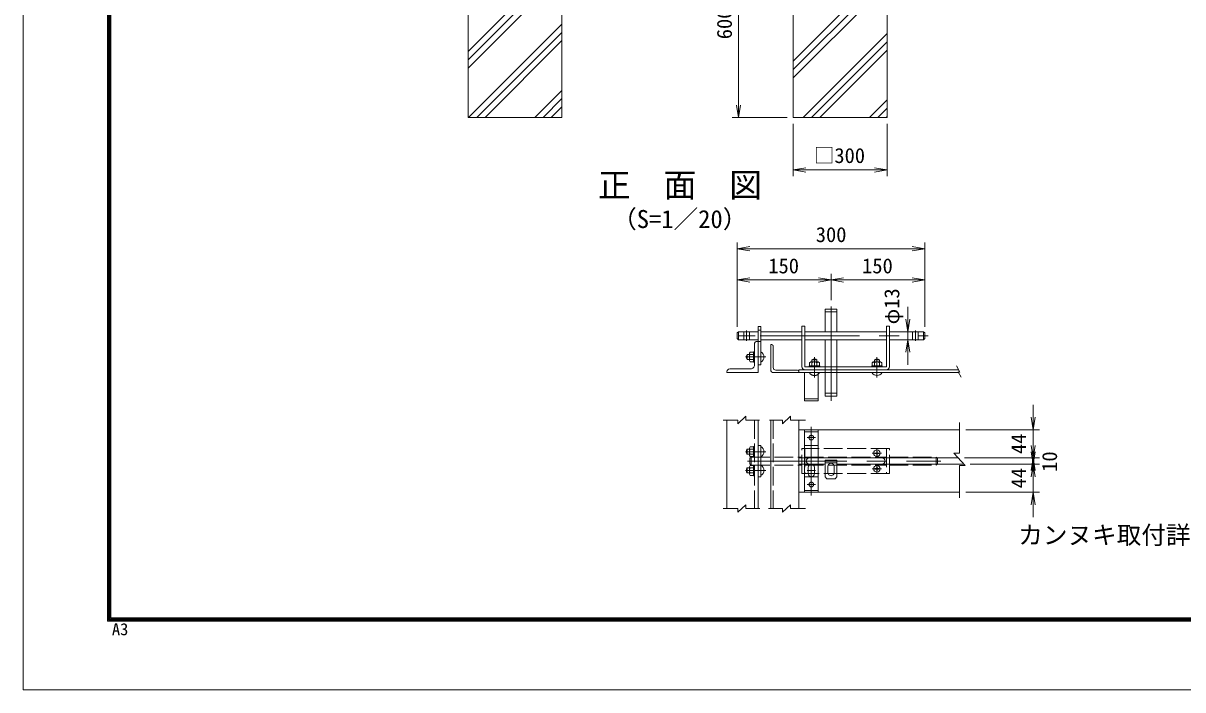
# Model space of a CAD drawing. Units: millimetres at full size, with parts at other scales. Extents: x -4200 to 4200, y -2970 to 2970.
# Drawn here: x -4200 to -491, y -2970 to -837 of the extents above; entities that cross this region are included whole.
import ezdxf
from ezdxf.enums import TextEntityAlignment as Align

# ---------------------------------------------------------------- set-up
doc = ezdxf.new("R2010")
doc.units = ezdxf.units.MM
doc.header["$LTSCALE"] = 10
doc.linetypes.add('DASHED', pattern=[7.5, 6, -1.5])
doc.linetypes.add('USER1', pattern=[50.8, 31.75, -6.35, 6.35, -6.35])
doc.layers.add('0-0_D-TTL-TXT', color=7, linetype='Continuous')
for name, color, linetype, lineweight in [('0-1_D-STR1', 1, 'Continuous', 18), ('0-2_D-BMK', 2, 'USER1', 13), ('0-3_D-STR3', 3, 'Continuous', 13), ('0-4_D-STR4', 7, 'Continuous', 18), ('0-5_D-STR-DIM', 7, 'Continuous', 13), ('0-7_0', 7, 'Continuous', 18), ('0-8_D-DCR-HCH', 7, 'Continuous', 13), ('0-B_D-TTL', 7, 'Continuous', 18)]:
    doc.layers.add(name, color=color, linetype=linetype, lineweight=lineweight)
doc.styles.add('ＭＳ ゴシック', font='')
doc.styles.get('ＭＳ ゴシック').set_extended_font_data('MS Gothic')

# ---------------------------------------------------------------- blocks, each defined once
blk = doc.blocks.new('_Open')
at = {"layer": '0-7_0'}
blk.add_line((-10, 1.667), (0, 0), dxfattribs=at)
blk.add_lwpolyline([(-10, -1.667), (0, 0), (-10, 0)], dxfattribs=at)

msp = doc.modelspace()

# ---------------------------------------------------------------- linework, layer by layer
at = {"layer": '0-1_D-STR1'}
for p, q in [((-1860.91, -1930.81), (-1860.91, -1863.81)), ((-1848.91, -1854.81), (-1851.91, -1854.81)), ((-1848.91, -1854.81), (-1848.91, -1954.81)), ((-1808.91, -1864.81), (-1808.91, -1944.81)), ((-1808.91, -1864.81), (-1806.91, -1864.81)), ((-1800.91, -1938.81), (-1800.91, -1870.81)), ((-1948.91, -1954.81), (-1948.91, -1951.81)), ((-1848.91, -1954.81), (-1948.91, -1954.81)), ((-1872.91, -1942.81), (-1939.91, -1942.81)), ((-1798.91, -1954.81), (-1718.91, -1954.81)), ((-1792.91, -1946.81), (-1724.91, -1946.81)), ((-1718.91, -1954.81), (-1718.91, -1945.81)), ((-1718.91, -1945.81), (-1207.35, -1945.81)), ((-1718.91, -1945.81), (-1207.86, -1945.81)), ((-1718.91, -1954.81), (-1207.86, -1954.81)), ((-1960.52, -2106.58), (-1914.06, -2106.58)), ((-1948.91, -2106.58), (-1948.91, -2389.91)), ((-1914.06, -2118.58), (-1888.21, -2094.58)), ((-1914.06, -2106.58), (-1914.06, -2118.58)), ((-1888.21, -2106.58), (-1888.21, -2094.58)), ((-1888.21, -2106.58), (-1844.25, -2106.58)), ((-1848.91, -2106.58), (-1848.91, -2389.91)), ((-1812.71, -2106.58), (-1771.45, -2106.58)), ((-1808.91, -2106.58), (-1808.91, -2389.91)), ((-1771.45, -2118.58), (-1745.6, -2094.58)), ((-1771.45, -2106.58), (-1771.45, -2118.58)), ((-1745.6, -2106.58), (-1745.6, -2094.58)), ((-1745.6, -2106.58), (-1697.91, -2106.58)), ((-1718.91, -2106.58), (-1718.91, -2389.91)), ((-1718.91, -2137.95), (-1204.77, -2137.95)), ((-1718.91, -2227.95), (-1208.79, -2227.95)), ((-1596.75, -2247.95), (-1190.22, -2247.95)), ((-1718.91, -2337.95), (-1204.77, -2337.95)), ((-1960.52, -2389.91), (-1914.06, -2389.91)), ((-1914.06, -2401.91), (-1888.21, -2377.91)), ((-1914.06, -2389.91), (-1914.06, -2401.91)), ((-1888.21, -2389.91), (-1888.21, -2377.91)), ((-1888.21, -2389.91), (-1843.96, -2389.91)), ((-1815.51, -2389.91), (-1771.45, -2389.91)), ((-1771.45, -2401.91), (-1745.6, -2377.91)), ((-1771.45, -2389.91), (-1771.45, -2401.91)), ((-1745.6, -2389.91), (-1745.6, -2377.91)), ((-1745.6, -2389.91), (-1697.91, -2389.91))]:
    msp.add_line(p, q, dxfattribs=at)
at = {"layer": '0-1_D-STR1', "linetype": 'DASHED'}
for p, q in [((-1860.91, -2106.58), (-1860.91, -2389.91)), ((-1800.91, -2106.58), (-1800.91, -2389.91))]:
    msp.add_line(p, q, dxfattribs=at)
at = {"layer": '0-1_D-STR1'}
for centre, radius, start, end in [((-1851.91, -1863.81), 9, 90, 180), ((-1806.91, -1870.81), 6, 0, 90), ((-1939.91, -1951.81), 9, 89.99991, 180), ((-1872.91, -1930.81), 12, 269.99992, 359.99999), ((-1798.91, -1944.81), 10, 180, 270), ((-1792.91, -1938.81), 8, 180.00001, 270.00011), ((-1724.91, -1952.81), 6, 0, 90.00011)]:
    msp.add_arc(centre, radius, start, end, dxfattribs=at)
at = {"layer": '0-2_D-BMK'}
for p, q in [((-1615.75, -1743.44), (-1615.75, -2044.91)), ((-1912.66, -1836.81), (-1858.16, -1836.81)), ((-1885.75, -1853.31), (-1885.75, -1820.32)), ((-1842.6, -1836.81), (-1305.1, -1836.81)), ((-1345.75, -1853.31), (-1345.75, -1820.32)), ((-1889.94, -1904.81), (-1824.37, -1904.81)), ((-1668.91, -1905.51), (-1668.91, -1970.51)), ((-1468.91, -1905.51), (-1468.91, -1970.51)), ((-1678.91, -2347.83), (-1678.91, -2128.07)), ((-1665.66, -2162.95), (-1692.16, -2162.95)), ((-1889.94, -2207.95), (-1824.37, -2207.95)), ((-1483.78, -2212.95), (-1454.03, -2212.95)), ((-1468.9, -2227.83), (-1468.9, -2198.07)), ((-1882.6, -2237.95), (-1265.1, -2237.95)), ((-1468.9, -2277.83), (-1468.9, -2248.07)), ((-1889.94, -2267.95), (-1824.37, -2267.95)), ((-1665.43, -2267.95), (-1692.38, -2267.95)), ((-1483.78, -2262.95), (-1454.03, -2262.95)), ((-1665.66, -2312.95), (-1692.16, -2312.95))]:
    msp.add_line(p, q, dxfattribs=at)
at = {"layer": '0-3_D-STR3'}
for p, q in [((-1634.75, -1751.81), (-1634.75, -1823.81)), ((-1634.75, -1751.81), (-1596.75, -1751.81)), ((-1596.75, -1751.81), (-1596.75, -1823.81)), ((-1848.91, -1806.81), (-1848.91, -1929.81)), ((-1839.91, -1806.81), (-1848.91, -1806.81)), ((-1839.91, -1806.81), (-1839.91, -1929.81)), ((-1708.91, -1805.81), (-1708.91, -1935.81)), ((-1699.91, -1805.81), (-1708.91, -1805.81)), ((-1699.91, -1935.81), (-1699.91, -1805.81)), ((-1437.91, -1935.81), (-1437.91, -1805.81)), ((-1437.91, -1805.81), (-1428.91, -1805.81)), ((-1428.91, -1935.81), (-1428.91, -1805.81)), ((-1915.75, -1827.81), (-1911.75, -1823.81)), ((-1915.75, -1827.81), (-1915.75, -1845.81)), ((-1915.75, -1845.81), (-1911.75, -1849.81)), ((-1911.75, -1849.81), (-1911.75, -1823.81)), ((-1911.75, -1823.81), (-1848.91, -1823.81)), ((-1911.75, -1849.81), (-1848.91, -1849.81)), ((-1839.91, -1823.81), (-1708.91, -1823.81)), ((-1839.91, -1849.81), (-1708.91, -1849.81)), ((-1699.91, -1823.81), (-1437.91, -1823.81)), ((-1699.91, -1849.81), (-1437.91, -1849.81)), ((-1634.75, -1936.81), (-1634.75, -1849.81)), ((-1596.75, -1936.81), (-1596.75, -1849.81)), ((-1428.91, -1823.81), (-1319.75, -1823.81)), ((-1428.91, -1849.81), (-1319.75, -1849.81)), ((-1319.75, -1823.81), (-1319.75, -1849.81)), ((-1319.75, -1823.81), (-1315.75, -1827.81)), ((-1315.75, -1845.81), (-1319.75, -1849.81)), ((-1315.75, -1827.81), (-1315.75, -1845.81)), ((-1864.11, -1888.01), (-1860.91, -1888.01)), ((-1864.11, -1921.61), (-1864.11, -1888.01)), ((-1860.91, -1921.61), (-1860.91, -1888.01)), ((-1884.31, -1912.81), (-1884.31, -1896.81)), ((-1876.91, -1896.81), (-1884.31, -1896.81)), ((-1876.91, -1912.81), (-1884.31, -1912.81)), ((-1876.91, -1916.57), (-1876.91, -1893.05)), ((-1874.65, -1896.81), (-1864.11, -1896.81)), ((-1874.65, -1912.81), (-1864.11, -1912.81)), ((-1864.11, -1921.61), (-1860.91, -1921.61)), ((-1680.67, -1920.81), (-1684.59, -1923.08)), ((-1684.59, -1923.08), (-1684.59, -1933.61)), ((-1657.15, -1920.81), (-1680.67, -1920.81)), ((-1676.91, -1920.81), (-1676.91, -1913.41)), ((-1660.91, -1913.41), (-1676.91, -1913.41)), ((-1676.91, -1923.08), (-1676.91, -1933.61)), ((-1660.91, -1920.81), (-1660.91, -1913.41)), ((-1660.91, -1923.08), (-1660.91, -1933.61)), ((-1657.15, -1920.81), (-1653.23, -1923.08)), ((-1653.23, -1923.08), (-1653.23, -1933.61)), ((-1476.91, -1920.81), (-1476.91, -1913.41)), ((-1476.91, -1913.41), (-1460.91, -1913.41)), ((-1476.91, -1923.08), (-1476.91, -1933.61)), ((-1460.91, -1920.81), (-1460.91, -1913.41)), ((-1460.91, -1923.08), (-1460.91, -1933.61)), ((-1839.91, -1929.81), (-1848.91, -1929.81)), ((-1700.91, -1954.81), (-1700.91, -2044.81)), ((-1438.91, -1936.81), (-1698.91, -1936.81)), ((-1685.71, -1933.61), (-1685.71, -1936.81)), ((-1652.11, -1933.61), (-1685.71, -1933.61)), ((-1652.11, -1936.81), (-1685.71, -1936.81)), ((-1656.91, -1954.81), (-1656.91, -2044.81)), ((-1652.11, -1933.61), (-1652.11, -1936.81)), ((-1634.75, -2029.81), (-1634.75, -1954.81)), ((-1596.75, -2029.81), (-1596.75, -1954.81)), ((-1485.71, -1933.61), (-1452.11, -1933.61)), ((-1452.11, -1933.61), (-1452.11, -1936.81)), ((-1596.75, -2029.81), (-1634.75, -2029.81)), ((-1700.91, -2044.81), (-1656.91, -2044.81)), ((-1656.91, -2137.95), (-1700.91, -2137.95)), ((-1700.91, -2137.95), (-1700.91, -2337.95)), ((-1656.91, -2137.95), (-1656.91, -2337.95)), ((-1848.91, -2187.95), (-1839.91, -2187.95)), ((-1839.91, -2187.95), (-1839.91, -2287.95)), ((-1475.6, -2212.22), (-1472.51, -2212.16)), ((-1475.6, -2213.73), (-1475.6, -2212.22)), ((-1475.6, -2213.68), (-1472.51, -2213.73)), ((-1470.67, -2211.18), (-1472.51, -2212.16)), ((-1470.67, -2214.71), (-1472.51, -2213.73)), ((-1470.63, -2211.15), (-1469.69, -2209.29)), ((-1470.63, -2214.75), (-1469.69, -2216.61)), ((-1469.69, -2216.61), (-1469.64, -2219.65)), ((-1469.64, -2219.65), (-1468.17, -2219.65)), ((-1469.64, -2219.65), (-1468.17, -2219.65)), ((-1468.12, -2209.29), (-1468.17, -2206.25)), ((-1468.12, -2216.61), (-1468.17, -2219.65)), ((-1467.17, -2211.15), (-1468.12, -2209.29)), ((-1467.17, -2214.75), (-1468.12, -2216.61)), ((-1467.14, -2211.18), (-1465.3, -2212.16)), ((-1467.14, -2214.71), (-1465.3, -2213.73)), ((-1462.2, -2212.22), (-1465.3, -2212.16)), ((-1462.2, -2213.68), (-1465.3, -2213.73)), ((-1462.2, -2213.68), (-1462.2, -2212.22)), ((-1718.91, -2247.95), (-1634.75, -2247.95)), ((-1688.91, -2277.95), (-1688.91, -2257.95)), ((-1668.91, -2277.95), (-1668.91, -2257.95)), ((-1625.75, -2254.65), (-1625.75, -2274.65)), ((-1605.75, -2254.65), (-1605.75, -2274.65)), ((-1596.75, -2288.65), (-1596.75, -2234.65)), ((-1475.6, -2262.22), (-1472.51, -2262.16)), ((-1475.6, -2263.73), (-1475.6, -2262.22)), ((-1470.67, -2261.18), (-1472.51, -2262.16)), ((-1470.63, -2261.15), (-1469.69, -2259.29)), ((-1468.12, -2259.29), (-1468.17, -2256.25)), ((-1467.17, -2261.15), (-1468.12, -2259.29)), ((-1467.14, -2261.18), (-1465.3, -2262.16)), ((-1462.2, -2262.22), (-1465.3, -2262.16)), ((-1462.2, -2263.68), (-1462.2, -2262.22)), ((-1848.91, -2287.95), (-1839.91, -2287.95)), ((-1634.75, -2288.65), (-1628.75, -2294.65)), ((-1628.75, -2294.65), (-1602.75, -2294.65)), ((-1602.75, -2294.65), (-1596.75, -2288.65)), ((-1475.6, -2263.68), (-1472.51, -2263.73)), ((-1470.67, -2264.71), (-1472.51, -2263.73)), ((-1470.63, -2264.75), (-1469.69, -2266.61)), ((-1469.69, -2266.61), (-1469.64, -2269.65)), ((-1469.64, -2269.65), (-1468.17, -2269.65)), ((-1469.64, -2269.65), (-1468.17, -2269.65)), ((-1468.12, -2266.61), (-1468.17, -2269.65)), ((-1467.17, -2264.75), (-1468.12, -2266.61)), ((-1467.14, -2264.71), (-1465.3, -2263.73)), ((-1462.2, -2263.68), (-1465.3, -2263.73)), ((-1700.91, -2337.95), (-1656.91, -2337.95))]:
    msp.add_line(p, q, dxfattribs=at)
at = {"layer": '0-3_D-STR3', "linetype": 'DASHED'}
for p, q in [((-1634.75, -1760.81), (-1596.75, -1760.81)), ((-1894.75, -1849.81), (-1894.75, -1823.81)), ((-1876.75, -1849.81), (-1876.75, -1823.81)), ((-1839.91, -1818.81), (-1848.91, -1818.81)), ((-1354.75, -1849.81), (-1354.75, -1823.81)), ((-1336.75, -1849.81), (-1336.75, -1823.81)), ((-1839.91, -1854.81), (-1848.91, -1854.81)), ((-1634.75, -1954.81), (-1634.75, -1936.81)), ((-1596.75, -1954.81), (-1596.75, -1936.81)), ((-1656.91, -2038.81), (-1700.91, -2038.81)), ((-1596.75, -2020.81), (-1634.75, -2020.81)), ((-1656.91, -2143.95), (-1700.91, -2143.95)), ((-1656.91, -2187.95), (-1700.91, -2187.95)), ((-1876.91, -2199.95), (-1884.31, -2199.95)), ((-1884.31, -2215.95), (-1884.31, -2199.95)), ((-1876.91, -2215.95), (-1884.31, -2215.95)), ((-1876.91, -2196.19), (-1874.65, -2192.27)), ((-1876.91, -2219.71), (-1876.91, -2196.19)), ((-1876.91, -2219.71), (-1874.65, -2223.63)), ((-1875.75, -2228.95), (-1871.75, -2224.95)), ((-1874.65, -2192.27), (-1864.11, -2192.27)), ((-1874.65, -2199.95), (-1864.11, -2199.95)), ((-1874.65, -2215.95), (-1864.11, -2215.95)), ((-1874.65, -2223.63), (-1864.11, -2223.63)), ((-1871.75, -2224.95), (-1708.91, -2224.95)), ((-1871.75, -2250.95), (-1871.75, -2224.95)), ((-1864.11, -2224.75), (-1864.11, -2191.15)), ((-1864.11, -2191.15), (-1860.91, -2191.15)), ((-1864.11, -2224.75), (-1860.91, -2224.75)), ((-1860.91, -2224.75), (-1860.91, -2191.15)), ((-1708.91, -2277.95), (-1708.91, -2197.95)), ((-1428.91, -2197.95), (-1708.91, -2197.95)), ((-1699.91, -2197.95), (-1699.91, -2277.95)), ((-1699.91, -2224.95), (-1437.91, -2224.95)), ((-1437.91, -2197.95), (-1437.91, -2277.95)), ((-1428.91, -2277.95), (-1428.91, -2197.95)), ((-1428.91, -2224.95), (-1279.75, -2224.95)), ((-1279.75, -2224.95), (-1275.75, -2228.95)), ((-1279.75, -2224.95), (-1279.75, -2250.95)), ((-1876.91, -2259.95), (-1884.31, -2259.95)), ((-1884.31, -2259.95), (-1884.31, -2275.95)), ((-1876.91, -2256.19), (-1876.91, -2279.71)), ((-1875.75, -2228.95), (-1875.75, -2246.95)), ((-1875.75, -2246.95), (-1871.75, -2250.95)), ((-1874.65, -2259.95), (-1864.11, -2259.95)), ((-1871.75, -2250.95), (-1708.91, -2250.95)), ((-1864.11, -2251.15), (-1860.91, -2251.15)), ((-1864.11, -2251.15), (-1864.11, -2284.75)), ((-1860.91, -2251.15), (-1860.91, -2284.75)), ((-1699.91, -2250.95), (-1437.91, -2250.95)), ((-1634.75, -2243.65), (-1596.75, -2243.65)), ((-1428.91, -2250.95), (-1279.75, -2250.95)), ((-1275.75, -2246.95), (-1279.75, -2250.95)), ((-1275.75, -2228.95), (-1275.75, -2246.95)), ((-1876.91, -2275.95), (-1884.31, -2275.95)), ((-1874.65, -2275.95), (-1864.11, -2275.95)), ((-1864.11, -2284.75), (-1860.91, -2284.75)), ((-1428.91, -2277.95), (-1708.91, -2277.95)), ((-1700.91, -2287.95), (-1656.91, -2287.95)), ((-1656.91, -2331.95), (-1700.91, -2331.95))]:
    msp.add_line(p, q, dxfattribs=at)
at = {"layer": '0-3_D-STR3'}
for points in [[(-1876.91, -1893.05), (-1874.65, -1889.13), (-1864.11, -1889.13)], [(-1876.91, -1916.57), (-1874.65, -1920.49), (-1864.11, -1920.49)], [(-1480.67, -1920.81), (-1484.59, -1923.08), (-1484.59, -1933.61)], [(-1480.67, -1920.81), (-1457.15, -1920.81), (-1453.23, -1923.08), (-1453.23, -1933.61)], [(-1485.71, -1933.61), (-1485.71, -1936.81), (-1452.11, -1936.81)], [(-1469.69, -2209.29), (-1469.64, -2206.25), (-1468.17, -2206.25)], [(-1596.75, -2234.65), (-1634.75, -2234.65), (-1634.75, -2288.65)], [(-1469.69, -2259.29), (-1469.64, -2256.25), (-1468.17, -2256.25)]]:
    msp.add_lwpolyline(points, dxfattribs=at)
at = {"layer": '0-3_D-STR3', "linetype": 'DASHED'}
for points in [[(-1876.91, -2256.19), (-1874.65, -2252.27), (-1864.11, -2252.27)], [(-1876.91, -2279.71), (-1874.65, -2283.63), (-1864.11, -2283.63)]]:
    msp.add_lwpolyline(points, dxfattribs=at)
for centre in [(-1678.91, -2162.95), (-1678.91, -2312.95)]:
    msp.add_circle(centre, 7.5, dxfattribs=at)
at = {"layer": '0-3_D-STR3'}
for centre in [(-1468.9, -2212.95), (-1468.9, -2262.95)]:
    msp.add_circle(centre, 10.5, dxfattribs=at)
for centre, radius, start, end in [((-1849.38, -1904.81), 18.83, 300.21596, 59.78404), ((-1870.45, -1904.81), 16, 150, 210), ((-1872.99, -1893.26), 3.92, 177.032, 245.05701), ((-1861.64, -1904.81), 15.27, 148.40741, 211.59259), ((-1872.99, -1916.37), 3.92, 114.94299, 182.968), ((-1680.47, -1924.73), 3.92, 24.94299, 92.968), ((-1668.91, -1927.27), 16, 60, 120), ((-1668.91, -1936.08), 15.27, 58.40741, 121.59259), ((-1657.35, -1924.73), 3.92, 87.032, 155.05701), ((-1480.47, -1924.73), 3.92, 24.94299, 92.968), ((-1468.91, -1927.27), 16, 60, 120), ((-1468.91, -1936.08), 15.27, 58.40741, 121.59259), ((-1457.35, -1924.73), 3.92, 87.032, 155.05701), ((-1698.91, -1935.81), 10, 180.00001, 270), ((-1698.91, -1935.81), 1, 180.00001, 270), ((-1668.91, -1945.34), 18.83, 309.5908, 329.78404), ((-1468.91, -1945.34), 18.83, 210.21596, 329.78404), ((-1438.91, -1935.81), 10, 270, 0.00001), ((-1438.91, -1935.81), 1, 270, 0.00001), ((-1849.38, -2207.95), 18.83, 300.21596, 59.78404), ((-1849.38, -2267.95), 18.83, 300.21596, 59.78404), ((-1684.91, -2237.95), 10, 90.00001, 269.99932), ((-1678.91, -2257.95), 10, 0.00035, 180.00001), ((-1615.75, -2254.65), 10, 359.99999, 179.99999), ((-1452.91, -2237.95), 10, 270.00071, 90.00002), ((-1678.91, -2277.95), 10, 180.00002, 0.00001), ((-1615.75, -2274.65), 10, 179.99999, 0)]:
    msp.add_arc(centre, radius, start, end, dxfattribs=at)
at = {"layer": '0-3_D-STR3', "linetype": 'DASHED'}
for centre, radius, start, end in [((-1668.91, -1945.34), 18.83, 210.21596, 309.5908), ((-1870.45, -2207.95), 16, 150, 210), ((-1872.99, -2196.39), 3.92, 177.032, 245.05701), ((-1861.64, -2207.95), 15.27, 148.40741, 211.59259), ((-1872.99, -2219.5), 3.92, 114.94299, 182.968), ((-1870.45, -2267.95), 16, 150, 210), ((-1872.99, -2256.39), 3.92, 177.032, 245.05701), ((-1861.64, -2267.95), 15.27, 148.40741, 211.59259), ((-1872.99, -2279.5), 3.92, 114.94299, 182.968)]:
    msp.add_arc(centre, radius, start, end, dxfattribs=at)
at = {"layer": '0-4_D-STR4'}
for p, q in [((-2776.55, -538.63), (-2776.55, -1138.63)), ((-2476.55, -538.63), (-2476.55, -1138.63)), ((-1736.55, -538.63), (-1736.55, -1138.63)), ((-1436.55, -538.63), (-1436.55, -1138.63)), ((-2776.55, -1138.63), (-2476.55, -1138.63)), ((-1736.55, -1138.63), (-1436.55, -1138.63))]:
    msp.add_line(p, q, dxfattribs=at)
at = {"layer": '0-5_D-STR-DIM'}
for p, q in [((-1911.76, -538.63), (-1911.76, -1138.63)), ((-1756.55, -1138.63), (-1931.76, -1138.63)), ((-1736.55, -1158.63), (-1736.55, -1326.33)), ((-1436.55, -1158.63), (-1436.55, -1326.33)), ((-1736.55, -1306.33), (-1436.55, -1306.33)), ((-1915.75, -1807.81), (-1915.75, -1538.26)), ((-1315.75, -1807.81), (-1315.75, -1538.26)), ((-1915.75, -1558.26), (-1315.75, -1558.26)), ((-1915.75, -1807.81), (-1915.75, -1638.34)), ((-1915.75, -1658.34), (-1615.75, -1658.34)), ((-1615.75, -1723.44), (-1615.75, -1638.34)), ((-1615.75, -1723.44), (-1615.75, -1638.34)), ((-1615.75, -1658.34), (-1315.75, -1658.34)), ((-1315.75, -1807.81), (-1315.75, -1638.34)), ((-1369.99, -1783.81), (-1369.99, -1743.81)), ((-1375.38, -1823.81), (-1389.99, -1823.81)), ((-1375.38, -1849.81), (-1389.99, -1849.81)), ((-1369.99, -1849.81), (-1369.99, -1823.81)), ((-1369.99, -1889.81), (-1369.99, -1929.81)), ((-1214.51, -1933.06), (-1203.27, -1953.08)), ((-1209.43, -1952.01), (-1203.27, -1953.08)), ((-1209.43, -1952.01), (-1199.61, -1969.52)), ((-969.14, -2097.95), (-969.14, -2057.95)), ((-1204.77, -2212.89), (-1204.77, -2114.78)), ((-1184.77, -2137.95), (-949.14, -2137.95)), ((-969.14, -2227.95), (-969.14, -2137.95)), ((-969.14, -2187.95), (-969.14, -2147.95)), ((-969.14, -2207.95), (-969.14, -2167.95)), ((-1186.77, -2251.66), (-1222.77, -2212.89)), ((-1204.77, -2212.89), (-1222.77, -2212.89)), ((-1204.77, -2355.53), (-1204.77, -2251.66)), ((-1204.77, -2251.66), (-1186.77, -2251.66)), ((-1188.79, -2227.95), (-949.14, -2227.95)), ((-1188.79, -2227.95), (-949.14, -2227.95)), ((-1170.22, -2247.95), (-949.14, -2247.95)), ((-1170.22, -2247.95), (-949.14, -2247.95)), ((-969.14, -2247.95), (-969.14, -2227.95)), ((-969.14, -2337.95), (-969.14, -2247.95)), ((-969.14, -2267.95), (-969.14, -2307.95)), ((-969.14, -2287.95), (-969.14, -2327.95)), ((-1184.77, -2337.95), (-949.14, -2337.95)), ((-969.14, -2377.95), (-969.14, -2417.95))]:
    msp.add_line(p, q, dxfattribs=at)
at = {"layer": '0-8_D-DCR-HCH'}
for p, q in [((-2776.55, -980.32), (-2476.55, -680.32)), ((-1736.55, -984.47), (-1436.55, -684.47)), ((-1736.55, -1010.98), (-1436.55, -710.98)), ((-2776.55, -953.81), (-2616.37, -793.63)), ((-2776.55, -927.29), (-2642.89, -793.63)), ((-1736.55, -957.95), (-1572.23, -793.63)), ((-2775.76, -1138.63), (-2476.55, -839.42)), ((-2749.24, -1138.63), (-2476.55, -865.94)), ((-1705.1, -1138.63), (-1436.55, -870.08)), ((-2722.72, -1138.63), (-2476.55, -892.45)), ((-1678.58, -1138.63), (-1436.55, -896.6)), ((-1652.06, -1138.63), (-1436.55, -923.11)), ((-2563.62, -1138.63), (-2476.55, -1051.55)), ((-2537.11, -1138.63), (-2476.55, -1078.07)), ((-2510.59, -1138.63), (-2476.55, -1104.59)), ((-1492.96, -1138.63), (-1436.55, -1082.21)), ((-1466.45, -1138.63), (-1436.55, -1108.73)), ((-1439.93, -1138.63), (-1436.55, -1135.25))]:
    msp.add_line(p, q, dxfattribs=at)
at = {"layer": '0-B_D-TTL', "color": 2}
msp.add_lwpolyline([(-4200, 2970), (4200, 2970), (4200, -2970), (-4200, -2970)], close=True, dxfattribs=at)
at = {"layer": '0-B_D-TTL'}
for points in [[(-3930, 2750), (3930, 2750), (3930, -2750), (-3930, -2750)], [(-3927.5, 2747.5), (3927.5, 2747.5), (3927.5, -2747.5), (-3927.5, -2747.5)], [(-3925, 2745), (3925, 2745), (3925, -2745), (-3925, -2745)], [(-3922.5, 2742.5), (3922.5, 2742.5), (3922.5, -2742.5), (-3922.5, -2742.5)], [(-3920, 2740), (3920, 2740), (3920, -2740), (-3920, -2740)]]:
    msp.add_lwpolyline(points, close=True, dxfattribs=at)

# ---------------------------------------------------------------- block references
at = {"layer": '0-5_D-STR-DIM', "xscale": 4, "yscale": 4}
for p, rotation in [((-1911.76, -1138.63), 270), ((-1736.55, -1306.33), 180), ((-1915.75, -1558.26), 180), ((-1915.75, -1658.34), 180), ((-1615.75, -1658.34), 180), ((-1369.99, -1823.81), 270), ((-1369.99, -1849.81), 90), ((-969.14, -2137.95), 270), ((-969.14, -2227.95), 270), ((-969.14, -2247.95), 270), ((-969.14, -2227.95), 90), ((-969.14, -2247.95), 90), ((-969.14, -2337.95), 90)]:
    msp.add_blockref('_Open', p, dxfattribs=dict(at, rotation=rotation))
for p in [(-1436.55, -1306.33), (-1315.75, -1558.26), (-1615.75, -1658.34), (-1315.75, -1658.34)]:
    msp.add_blockref('_Open', p, dxfattribs=at)

# ---------------------------------------------------------------- texts
at = {"layer": '0-0_D-TTL-TXT', "style": 'ＭＳ ゴシック'}
for s, height, p in [('正\u3000面\u3000図', 76.98, (-2361.44, -1416.31)), ('（S=1／20）', 57.7, (-2315.96, -1509.5)), ('カンヌキ取付詳細図', 57.7, (-1016.83, -2520.74))]:
    msp.add_text(s, height=height, dxfattribs=at).set_placement(p, align=Align.BOTTOM_LEFT)
at = {"layer": '0-5_D-STR-DIM', "style": 'ＭＳ ゴシック'}
for s, p in [('600', (-1918.51, -887.9)), ('φ13', (-1382.91, -1800.3)), ('44', (-977.21, -2215.32)), ('10', (-878.23, -2272.36)), ('44', (-977.21, -2325.32))]:
    msp.add_text(s, height=48.09, rotation=90, dxfattribs=at).set_placement(p, align=Align.BOTTOM_LEFT)
for s, p in [('□300', (-1670.73, -1298.56)), ('300', (-1664.64, -1551.51)), ('150', (-1816.41, -1651.59)), ('150', (-1516.41, -1651.59))]:
    msp.add_text(s, height=48.09, dxfattribs=at).set_placement(p, align=Align.BOTTOM_LEFT)
at = {"layer": '0-B_D-TTL', "style": 'ＭＳ ゴシック'}
msp.add_text('A3', height=38.49, dxfattribs=at).set_placement((-3916.09, -2806.81), align=Align.BOTTOM_LEFT)

doc.saveas('drawing.dxf')
